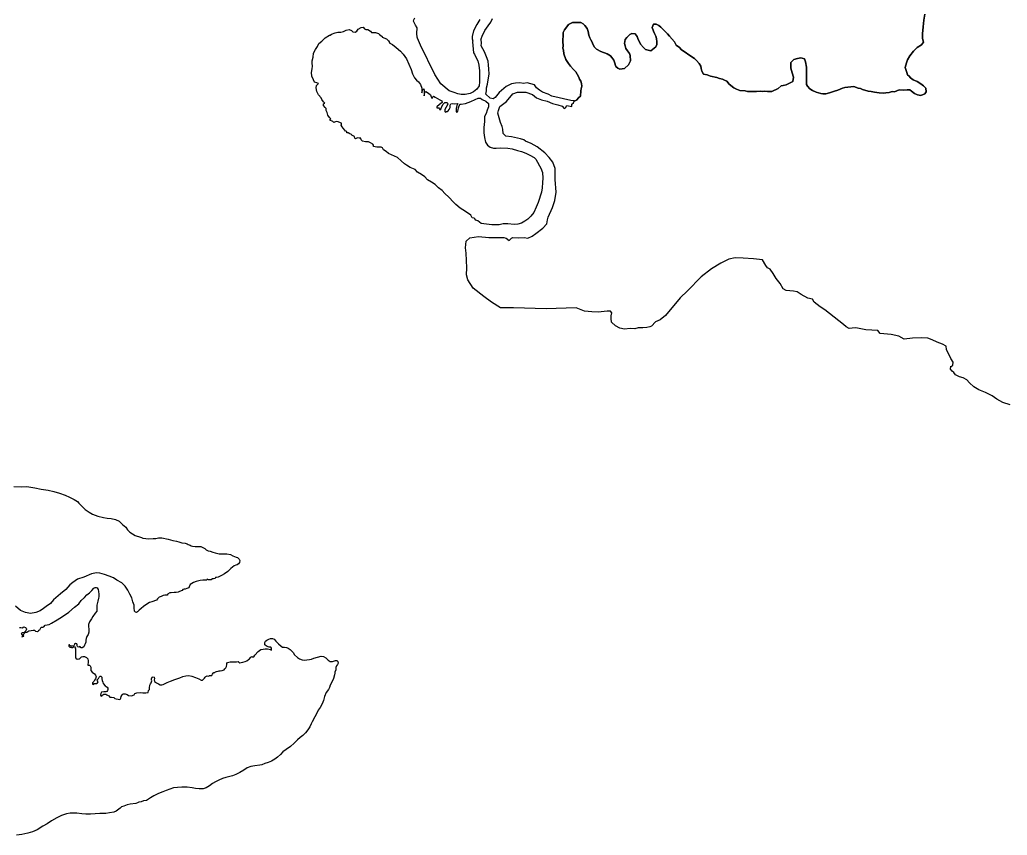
# Model space of a CAD drawing. Extents: x 283583 to 658922, y 889284 to 1241133.
# Drawn here: x 376217 to 388412, y 1114406 to 1124483 of the extents above; entities that cross this region are included whole.
import ezdxf

# ---------------------------------------------------------------- set-up
doc = ezdxf.new("R2010")
doc.units = 0
doc.header["$MEASUREMENT"] = 0
doc.layers.add('GUANACASTE', color=7, linetype='Continuous')
doc.layers.add('PUNTARENAS', color=7, linetype='Continuous')

msp = doc.modelspace()

# ---------------------------------------------------------------- linework, layer by layer
at = {"layer": 'GUANACASTE', "color": 241, "ltscale": 0.8}
for points in [[(387393, 1124553), (387381, 1124477), (387372, 1124397), (387366, 1124307), (387365, 1124252), (387376, 1124205), (387351, 1124173), (387301, 1124141), (387252, 1124095), (387209, 1124035), (387179, 1123989), (387166, 1123949), (387151, 1123893), (387171, 1123831), (387181, 1123804), (387200, 1123784), (387217, 1123765), (387250, 1123741), (387299, 1123718), (387345, 1123690), (387378, 1123668), (387408, 1123637), (387412, 1123593), (387396, 1123569), (387344, 1123548), (387303, 1123554), (387268, 1123571), (387230, 1123602), (387207, 1123616), (387174, 1123618), (387133, 1123611), (387077, 1123615), (387019, 1123591), (386990, 1123594), (386955, 1123583), (386914, 1123580), (386883, 1123576), (386831, 1123578), (386772, 1123588), (386732, 1123594), (386694, 1123601), (386624, 1123621), (386601, 1123632), (386571, 1123639), (386516, 1123658), (386444, 1123649), (386408, 1123646), (386379, 1123638), (386319, 1123613), (386277, 1123601), (386215, 1123580), (386171, 1123566), (386134, 1123567), (386109, 1123572), (386080, 1123578), (386050, 1123588), (386008, 1123607), (385974, 1123628), (385946, 1123661), (385934, 1123684), (385931, 1123719), (385931, 1123760), (385933, 1123787), (385933, 1123812), (385934, 1123851), (385932, 1123897), (385919, 1123963), (385906, 1124001), (385862, 1124010), (385820, 1124003), (385778, 1123993), (385741, 1123953), (385739, 1123910), (385740, 1123884), (385749, 1123854), (385757, 1123827), (385770, 1123772), (385764, 1123718), (385707, 1123689), (385680, 1123678), (385644, 1123672), (385619, 1123665), (385583, 1123633), (385506, 1123596), (385450, 1123594), (385418, 1123599), (385393, 1123597), (385363, 1123601), (385314, 1123597), (385282, 1123594), (385236, 1123598), (385202, 1123594), (385175, 1123603), (385110, 1123609), (385068, 1123624), (385035, 1123641), (384979, 1123687), (384947, 1123722), (384921, 1123736), (384894, 1123748), (384857, 1123757), (384824, 1123767), (384747, 1123786), (384706, 1123800), (384659, 1123810), (384638, 1123847), (384632, 1123880), (384627, 1123907), (384607, 1123943), (384573, 1123981), (384551, 1124002), (384503, 1124034), (384409, 1124100), (384387, 1124112), (384364, 1124138), (384324, 1124168), (384301, 1124209), (384242, 1124279), (384215, 1124307), (384184, 1124342), (384155, 1124372), (384135, 1124392), (384110, 1124411), (384077, 1124428), (384042, 1124428), (384026, 1124386), (384044, 1124343), (384056, 1124313), (384070, 1124279), (384080, 1124250), (384086, 1124211), (384083, 1124175), (384073, 1124146), (384009, 1124099), (383943, 1124115), (383918, 1124139), (383883, 1124180), (383850, 1124250), (383841, 1124275), (383816, 1124310), (383775, 1124313), (383750, 1124300), (383712, 1124262), (383693, 1124240), (383685, 1124189), (383692, 1124160), (383702, 1124127), (383723, 1124098), (383746, 1124064), (383754, 1124039), (383760, 1123977), (383733, 1123924), (383684, 1123881), (383626, 1123871), (383602, 1123884), (383580, 1123903), (383560, 1123957), (383554, 1123985), (383530, 1124016), (383512, 1124038), (383469, 1124061), (383392, 1124090), (383339, 1124121), (383314, 1124142), (383294, 1124182), (383284, 1124205), (383269, 1124236), (383257, 1124261), (383244, 1124293), (383238, 1124337), (383225, 1124375), (383194, 1124412), (383175, 1124431), (383144, 1124450), (383043, 1124450), (382992, 1124425), (382973, 1124394), (382942, 1124356), (382929, 1124324), (382929, 1124274), (382923, 1124243), (382924, 1124214), (382926, 1124160), (382925, 1124133), (382930, 1124106), (382935, 1124062), (382960, 1123992), (382992, 1123944), (383018, 1123910), (383055, 1123866), (383082, 1123839), (383100, 1123810), (383120, 1123772), (383130, 1123748), (383144, 1123725), (383153, 1123695), (383157, 1123660), (383151, 1123628), (383147, 1123603), (383141, 1123538), (383121, 1123523), (383094, 1123490), (383063, 1123478), (383062, 1123476), (383063, 1123480), (383023, 1123483), (382789, 1123540), (382744, 1123563), (382674, 1123586), (382637, 1123613), (382600, 1123640), (382574, 1123679), (382482, 1123704), (382436, 1123695), (382393, 1123704), (382338, 1123698), (382291, 1123691), (382222, 1123656), (382137, 1123582), (382089, 1123521), (382065, 1123506), (382024, 1123513), (381972, 1123563), (381981, 1123603), (381981, 1123643), (381992, 1123685), (382002, 1123741), (382013, 1123812), (382008, 1123876), (382005, 1123923), (382000, 1123971), (381981, 1124024), (381955, 1124085), (381913, 1124159), (381918, 1124193), (381915, 1124238), (381910, 1124238), (381915, 1124246), (381929, 1124278), (381960, 1124349), (382003, 1124407), (382035, 1124452), (382056, 1124500)], [(381897, 1124484), (381860, 1124423), (381820, 1124344), (381804, 1124275), (381804, 1124248), (381812, 1124217), (381808, 1124210), (381821, 1124075), (381833, 1124058), (381852, 1124011), (381873, 1123974), (381886, 1123923), (381894, 1123852), (381896, 1123772), (381896, 1123714), (381891, 1123667), (381860, 1123623), (381822, 1123593), (381777, 1123571), (381719, 1123558), (381666, 1123558), (381626, 1123566), (381581, 1123585), (381519, 1123603), (381417, 1123691), (381342, 1123808), (381165, 1124170), (381127, 1124254), (381126, 1124269), (381120, 1124314), (381126, 1124381), (381104, 1124415), (381080, 1124467), (381083, 1124481), (381094, 1124505)]]:
    msp.add_lwpolyline(points, dxfattribs=at)
at = {"layer": 'GUANACASTE', "color": 241}
msp.add_lwpolyline([(381837, 1122022), (381829, 1122031), (381805, 1122037), (381789, 1122066), (381720, 1122114), (381657, 1122156), (381601, 1122198), (381572, 1122227), (381517, 1122291), (381466, 1122336), (381435, 1122373), (381387, 1122405), (381345, 1122445), (381302, 1122474), (381253, 1122504), (381219, 1122541), (381179, 1122571), (381129, 1122600), (381100, 1122634), (381039, 1122658), (380994, 1122687), (380968, 1122703), (380928, 1122740), (380883, 1122780), (380844, 1122796), (380807, 1122812), (380770, 1122830), (380740, 1122854), (380709, 1122875), (380698, 1122899), (380680, 1122907), (380627, 1122910), (380587, 1122918), (380587, 1122934), (380579, 1122944), (380550, 1122963), (380524, 1122973), (380487, 1122973), (380449, 1122981), (380431, 1123000), (380428, 1123018), (380410, 1123018), (380389, 1123024), (380362, 1123011), (380354, 1123021), (380349, 1123040), (380336, 1123050), (380317, 1123056), (380312, 1123066), (380293, 1123074), (380272, 1123085), (380256, 1123087), (380254, 1123103), (380238, 1123106), (380231, 1123118), (380210, 1123144), (380197, 1123158), (380184, 1123179), (380192, 1123192), (380189, 1123205), (380157, 1123218), (380149, 1123221), (380123, 1123224), (380094, 1123213), (380081, 1123226), (380046, 1123242), (380057, 1123258), (380041, 1123274), (380022, 1123303), (380015, 1123338), (380001, 1123361), (380001, 1123385), (379988, 1123399), (379967, 1123422), (379967, 1123444), (379983, 1123451), (379967, 1123467), (379949, 1123496), (379937, 1123519), (379905, 1123553), (379884, 1123598), (379876, 1123641), (379881, 1123670), (379908, 1123694), (379884, 1123704), (379857, 1123712), (379844, 1123739), (379823, 1123786), (379821, 1123831), (379826, 1123876), (379831, 1123908), (379829, 1123945), (379826, 1123977), (379839, 1124022), (379845, 1124069), (379871, 1124117), (379895, 1124154), (379911, 1124188), (379948, 1124220), (379988, 1124260), (380043, 1124292), (380052, 1124293), (380066, 1124303), (380113, 1124322), (380145, 1124330), (380182, 1124330), (380214, 1124338), (380246, 1124354), (380283, 1124361), (380312, 1124351), (380330, 1124335), (380359, 1124330), (380378, 1124343), (380394, 1124367), (380431, 1124385), (380457, 1124390), (380473, 1124372), (380492, 1124361), (380516, 1124361), (380547, 1124343), (380561, 1124327), (380579, 1124324), (380611, 1124324), (380648, 1124313), (380661, 1124300), (380693, 1124274), (380694, 1124269), (380744, 1124246), (380771, 1124221), (380782, 1124202), (380784, 1124199), (380789, 1124195), (380820, 1124176), (380867, 1124139), (380918, 1124094), (380952, 1124057), (380992, 1124001), (381023, 1123935), (381050, 1123866), (381066, 1123813), (381092, 1123763), (381116, 1123736), (381140, 1123715), (381166, 1123681), (381182, 1123638), (381182, 1123580), (381195, 1123620), (381206, 1123630), (381211, 1123614), (381213, 1123543), (381221, 1123585), (381232, 1123598), (381266, 1123575), (381290, 1123553), (381298, 1123530), (381311, 1123511), (381317, 1123532), (381327, 1123540), (381348, 1123527), (381377, 1123508), (381404, 1123492), (381428, 1123479), (381433, 1123461), (381401, 1123437), (381369, 1123408), (381369, 1123395), (381391, 1123395), (381401, 1123381), (381404, 1123368), (381417, 1123379), (381428, 1123410), (381446, 1123439), (381467, 1123461), (381489, 1123461), (381499, 1123453), (381504, 1123439), (381465, 1123373), (381465, 1123350), (381473, 1123342), (381488, 1123347), (381496, 1123347), (381507, 1123357), (381518, 1123373), (381531, 1123400), (381533, 1123426), (381541, 1123445), (381555, 1123447), (381586, 1123445), (381626, 1123447), (381616, 1123421), (381608, 1123386), (381605, 1123349), (381613, 1123336), (381626, 1123352), (381629, 1123371), (381635, 1123396), (381651, 1123441), (381667, 1123441), (381723, 1123446), (381786, 1123472), (381839, 1123499), (381876, 1123512), (381905, 1123512), (381929, 1123496), (381974, 1123477), (382006, 1123446), (382006, 1123406), (381987, 1123366), (381977, 1123324), (381957, 1123288), (381954, 1123225), (381949, 1123153), (381949, 1123084), (381954, 1123026), (381967, 1122971), (381993, 1122931), (382028, 1122907), (382067, 1122896), (382099, 1122896), (382150, 1122899), (382245, 1122894), (382298, 1122886), (382364, 1122867), (382411, 1122854), (382467, 1122833), (382517, 1122811), (382570, 1122782), (382589, 1122761), (382610, 1122724), (382636, 1122679), (382652, 1122647), (382671, 1122594), (382678, 1122525), (382673, 1122472), (382670, 1122406), (382662, 1122353), (382620, 1122226), (382596, 1122168), (382564, 1122102), (382527, 1122057), (382493, 1122020), (382453, 1121994), (382411, 1121970), (382368, 1121957), (382321, 1121954), (382244, 1121960), (382186, 1121960), (382138, 1121949), (382048, 1121949), (381979, 1121957), (381913, 1121965), (381873, 1121997), (381850, 1122008)], close=True, dxfattribs=at)
at = {"layer": 'PUNTARENAS', "color": 241}
for points in [[(388446, 1119725), (388357, 1119755), (388283, 1119795), (388227, 1119834), (388145, 1119877), (388061, 1119909), (388000, 1119946), (387947, 1119998), (387913, 1120033), (387866, 1120060), (387823, 1120070), (387772, 1120094), (387754, 1120126), (387730, 1120142), (387712, 1120166), (387714, 1120203), (387715, 1120203), (387720, 1120197), (387741, 1120216), (387743, 1120251), (387716, 1120299), (387661, 1120408), (387659, 1120451), (387613, 1120476), (387546, 1120500), (387484, 1120528), (387431, 1120547), (387347, 1120552), (387241, 1120550), (387138, 1120534), (387074, 1120573), (386978, 1120593), (386842, 1120607), (386815, 1120641), (386667, 1120653), (386540, 1120677), (386495, 1120672), (386460, 1120667), (386423, 1120688), (386389, 1120717), (386159, 1120897), (386100, 1120935), (386029, 1120995), (386006, 1121030), (385950, 1121043), (385866, 1121086), (385818, 1121120), (385770, 1121127), (385680, 1121136), (385643, 1121157), (385606, 1121223), (385559, 1121284), (385522, 1121348), (385484, 1121400), (385450, 1121419), (385429, 1121446), (385389, 1121516), (385279, 1121530), (385150, 1121537), (385051, 1121539), (384974, 1121523), (384876, 1121476), (384760, 1121404), (384633, 1121306), (384461, 1121132), (384371, 1121046), (384190, 1120830), (384125, 1120773), (384069, 1120751), (384018, 1120696), (383997, 1120688), (383960, 1120680), (383912, 1120677), (383854, 1120677), (383814, 1120664), (383756, 1120667), (383687, 1120659), (383627, 1120670), (383572, 1120699), (383524, 1120747), (383521, 1120791), (383521, 1120823), (383529, 1120860), (383513, 1120881), (383469, 1120883), (383359, 1120868), (383280, 1120874), (383189, 1120883), (383087, 1120925), (382718, 1120911), (382315, 1120925), (382152, 1120925), (382042, 1120994), (381947, 1121062), (381817, 1121165), (381749, 1121267), (381733, 1121330), (381736, 1121417), (381730, 1121600), (381722, 1121664), (381729, 1121745), (381775, 1121788), (381884, 1121804), (382008, 1121790), (382119, 1121790), (382193, 1121793), (382223, 1121782), (382260, 1121756), (382289, 1121782), (382307, 1121793), (382381, 1121787), (382445, 1121793), (382492, 1121782), (382545, 1121808), (382588, 1121840), (382678, 1121908), (382725, 1121959), (382733, 1122010), (382741, 1122044), (382795, 1122161), (382826, 1122250), (382843, 1122352), (382829, 1122509), (382829, 1122645), (382800, 1122724), (382754, 1122782), (382700, 1122838), (382607, 1122912), (382533, 1122954), (382462, 1122981), (382441, 1122999), (382399, 1123012), (382290, 1123036), (382221, 1123044), (382187, 1123076), (382182, 1123129), (382174, 1123165), (382152, 1123211), (382137, 1123272), (382121, 1123328), (382127, 1123363), (382147, 1123411), (382229, 1123472), (382304, 1123568), (382365, 1123589), (382468, 1123587), (382550, 1123561), (382597, 1123518), (382659, 1123492), (382732, 1123475), (382796, 1123449), (382862, 1123430), (382917, 1123414), (382939, 1123385), (382957, 1123393), (382973, 1123425), (383034, 1123412), (383036, 1123441), (383055, 1123456), (383062, 1123476), (383063, 1123478), (383094, 1123490), (383121, 1123523), (383141, 1123538), (383147, 1123603), (383151, 1123628), (383157, 1123660), (383153, 1123695), (383144, 1123725), (383130, 1123748), (383120, 1123772), (383100, 1123810), (383082, 1123839), (383055, 1123866), (383018, 1123910), (382992, 1123944), (382960, 1123992), (382935, 1124062), (382930, 1124106), (382925, 1124133), (382926, 1124160), (382924, 1124214), (382923, 1124243), (382929, 1124274), (382929, 1124324), (382942, 1124356), (382973, 1124394), (382992, 1124425), (383043, 1124450), (383144, 1124450), (383175, 1124431), (383194, 1124412), (383225, 1124375), (383238, 1124337), (383244, 1124293), (383257, 1124261), (383269, 1124236), (383284, 1124205), (383294, 1124182), (383314, 1124142), (383339, 1124121), (383392, 1124090), (383469, 1124061), (383512, 1124038), (383530, 1124016), (383554, 1123985), (383560, 1123957), (383580, 1123903), (383602, 1123884), (383626, 1123871), (383684, 1123881), (383733, 1123924), (383760, 1123977), (383754, 1124039), (383746, 1124064), (383723, 1124098), (383702, 1124127), (383692, 1124160), (383685, 1124189), (383693, 1124240), (383712, 1124262), (383750, 1124300), (383775, 1124313), (383816, 1124310), (383841, 1124275), (383850, 1124250), (383883, 1124180), (383918, 1124139), (383943, 1124115), (384009, 1124099), (384073, 1124146), (384083, 1124175), (384086, 1124211), (384080, 1124250), (384070, 1124279), (384056, 1124313), (384044, 1124343), (384026, 1124386), (384042, 1124428), (384077, 1124428), (384110, 1124411), (384135, 1124392), (384155, 1124372), (384184, 1124342), (384215, 1124307), (384242, 1124279), (384301, 1124209), (384324, 1124168), (384364, 1124138), (384387, 1124112), (384409, 1124100), (384503, 1124034), (384551, 1124002), (384573, 1123981), (384607, 1123943), (384627, 1123907), (384632, 1123880), (384638, 1123847), (384659, 1123810), (384706, 1123800), (384747, 1123786), (384824, 1123767), (384857, 1123757), (384894, 1123748), (384921, 1123736), (384947, 1123722), (384979, 1123687), (385035, 1123641), (385068, 1123624), (385110, 1123609), (385175, 1123603), (385202, 1123594), (385236, 1123598), (385282, 1123594), (385314, 1123597), (385363, 1123601), (385393, 1123597), (385418, 1123599), (385450, 1123594), (385506, 1123596), (385583, 1123633), (385619, 1123665), (385644, 1123672), (385680, 1123678), (385707, 1123689), (385764, 1123718), (385770, 1123772), (385757, 1123827), (385749, 1123854), (385740, 1123884), (385739, 1123910), (385741, 1123953), (385778, 1123993), (385820, 1124003), (385862, 1124010), (385906, 1124001), (385919, 1123963), (385932, 1123897), (385934, 1123851), (385933, 1123812), (385933, 1123787), (385931, 1123760), (385931, 1123719), (385934, 1123684), (385946, 1123661), (385974, 1123628), (386008, 1123607), (386050, 1123588), (386080, 1123578), (386109, 1123572), (386134, 1123567), (386171, 1123566), (386215, 1123580), (386277, 1123601), (386319, 1123613), (386379, 1123638), (386408, 1123646), (386444, 1123649), (386516, 1123658), (386571, 1123639), (386601, 1123632), (386624, 1123621), (386694, 1123601), (386732, 1123594), (386772, 1123588), (386831, 1123578), (386883, 1123576), (386914, 1123580), (386955, 1123583), (386990, 1123594), (387019, 1123591), (387077, 1123615), (387133, 1123611), (387174, 1123618), (387207, 1123616), (387230, 1123602), (387268, 1123571), (387303, 1123554), (387344, 1123548), (387396, 1123569), (387412, 1123593), (387408, 1123637), (387378, 1123668), (387345, 1123690), (387299, 1123718), (387250, 1123741), (387217, 1123765), (387200, 1123784), (387181, 1123804), (387171, 1123831), (387151, 1123893), (387166, 1123949), (387179, 1123989), (387209, 1124035), (387252, 1124095), (387301, 1124141), (387351, 1124173), (387376, 1124205), (387365, 1124252), (387366, 1124307), (387372, 1124397), (387381, 1124477), (387393, 1124553)], [(376144, 1118715), (376242, 1118713), (376303, 1118715), (376403, 1118700), (376483, 1118683), (376568, 1118669), (376639, 1118654), (376709, 1118635), (376777, 1118609), (376833, 1118585), (376887, 1118556), (376929, 1118530), (376948, 1118510), (376983, 1118473), (377024, 1118432), (377075, 1118399), (377116, 1118373), (377181, 1118350), (377249, 1118334), (377298, 1118324), (377344, 1118319), (377399, 1118309), (377444, 1118289), (377485, 1118246), (377525, 1118213), (377549, 1118178), (377577, 1118152), (377642, 1118111), (377709, 1118091), (377720, 1118084), (377738, 1118077), (377810, 1118069), (377864, 1118071), (377896, 1118073), (377929, 1118080), (377970, 1118080), (378048, 1118065), (378109, 1118050), (378153, 1118041), (378183, 1118032), (378220, 1118021), (378261, 1118015), (378285, 1118009), (378298, 1117998), (378320, 1117989), (378333, 1117983), (378348, 1117980), (378383, 1117976), (378435, 1117972), (378453, 1117972), (378501, 1117948), (378518, 1117933), (378542, 1117922), (378570, 1117915), (378601, 1117902), (378631, 1117894), (378679, 1117884), (378722, 1117882), (378741, 1117882), (378775, 1117882), (378818, 1117875), (378849, 1117860), (378890, 1117843), (378905, 1117837), (378916, 1117828), (378927, 1117817), (378933, 1117799), (378929, 1117778), (378918, 1117758), (378901, 1117747), (378886, 1117745), (378866, 1117736), (378825, 1117702), (378786, 1117667), (378747, 1117636), (378710, 1117617), (378669, 1117595), (378647, 1117589), (378634, 1117589), (378629, 1117578), (378610, 1117575), (378597, 1117573), (378581, 1117562), (378547, 1117564), (378532, 1117569), (378529, 1117560), (378505, 1117556), (378479, 1117556), (378443, 1117554), (378395, 1117542), (378362, 1117529), (378323, 1117503), (378308, 1117476), (378304, 1117463), (378293, 1117461), (378280, 1117457), (378279, 1117454), (378260, 1117448), (378247, 1117448), (378232, 1117441), (378223, 1117431), (378191, 1117419), (378173, 1117411), (378149, 1117404), (378123, 1117404), (378088, 1117402), (378071, 1117402), (378041, 1117387), (378041, 1117382), (378040, 1117374), (378023, 1117371), (378010, 1117371), (377986, 1117369), (377978, 1117365), (377962, 1117358), (377939, 1117347), (377926, 1117335), (377917, 1117328), (377904, 1117310), (377849, 1117289), (377819, 1117282), (377786, 1117263), (377745, 1117232), (377715, 1117206), (377693, 1117187), (377669, 1117167), (377660, 1117157), (377645, 1117161), (377634, 1117174), (377630, 1117216), (377630, 1117250), (377612, 1117292), (377599, 1117340), (377576, 1117385), (377552, 1117435), (377517, 1117485), (377477, 1117524), (377417, 1117559), (377373, 1117587), (377319, 1117609), (377264, 1117626), (377206, 1117645), (377164, 1117648), (377104, 1117635), (377010, 1117595), (376930, 1117569), (376873, 1117530), (376836, 1117499), (376784, 1117443), (376721, 1117389), (376661, 1117338), (376635, 1117314), (376596, 1117270), (376543, 1117233), (376509, 1117209), (376469, 1117179), (376415, 1117157), (376348, 1117148), (376289, 1117157), (376226, 1117185), (376163, 1117235)], [(376212, 1116975), (376230, 1116975), (376247, 1116971), (376269, 1116982), (376286, 1116975), (376295, 1116964), (376300, 1116953), (376291, 1116932), (376269, 1116908), (376252, 1116908), (376237, 1116899), (376236, 1116890), (376248, 1116886), (376256, 1116884), (376247, 1116871), (376241, 1116855), (376252, 1116860), (376265, 1116868), (376263, 1116882), (376273, 1116897), (376289, 1116916), (376304, 1116916), (376315, 1116923), (376330, 1116933), (376356, 1116937), (376384, 1116939), (376400, 1116939), (376413, 1116928), (376434, 1116922), (376441, 1116922), (376447, 1116931), (376452, 1116942), (376465, 1116946), (376469, 1116954), (376476, 1116970), (376482, 1116976), (376500, 1116979), (376512, 1116983), (376530, 1117000), (376580, 1117011), (376610, 1117027), (376677, 1117069), (376745, 1117110), (376821, 1117163), (376893, 1117223), (376947, 1117267), (376977, 1117306), (377018, 1117343), (377047, 1117376), (377077, 1117402), (377105, 1117430), (377131, 1117458), (377149, 1117467), (377162, 1117467), (377173, 1117463), (377184, 1117443), (377188, 1117417), (377192, 1117384), (377192, 1117354), (377190, 1117335), (377179, 1117300), (377168, 1117248), (377169, 1117212), (377167, 1117177), (377149, 1117151), (377121, 1117110), (377101, 1117079), (377080, 1117042), (377067, 1117010), (377067, 1116985), (377069, 1116951), (377069, 1116914), (377062, 1116888), (377047, 1116860), (377036, 1116838), (377034, 1116818), (377032, 1116790), (377023, 1116770), (377017, 1116755), (377006, 1116736), (376989, 1116723), (376974, 1116723), (376967, 1116727), (376967, 1116735), (376954, 1116738), (376945, 1116731), (376934, 1116735), (376928, 1116738), (376926, 1116746), (376924, 1116759), (376923, 1116770), (376906, 1116775), (376899, 1116775), (376891, 1116772), (376891, 1116764), (376886, 1116746), (376863, 1116742), (376850, 1116744), (376837, 1116750), (376830, 1116759), (376821, 1116757), (376824, 1116742), (376836, 1116731), (376848, 1116731), (376854, 1116724), (376867, 1116724), (376882, 1116733), (376897, 1116735), (376904, 1116729), (376900, 1116720), (376904, 1116709), (376906, 1116687), (376904, 1116658), (376904, 1116632), (376906, 1116608), (376911, 1116593), (376926, 1116580), (376945, 1116587), (376954, 1116587), (376980, 1116610), (376997, 1116613), (377015, 1116613), (377041, 1116602), (377059, 1116585), (377061, 1116563), (377061, 1116541), (377058, 1116517), (377059, 1116506), (377076, 1116506), (377085, 1116498), (377093, 1116485), (377093, 1116467), (377096, 1116441), (377109, 1116420), (377141, 1116402), (377152, 1116385), (377159, 1116363), (377152, 1116339), (377141, 1116324), (377131, 1116307), (377115, 1116291), (377115, 1116272), (377126, 1116270), (377137, 1116280), (377152, 1116282), (377163, 1116281), (377178, 1116289), (377183, 1116302), (377176, 1116313), (377174, 1116326), (377180, 1116333), (377191, 1116343), (377196, 1116359), (377209, 1116370), (377220, 1116370), (377232, 1116361), (377232, 1116337), (377235, 1116320), (377243, 1116298), (377246, 1116280), (377272, 1116253), (377296, 1116234), (377306, 1116223), (377305, 1116206), (377302, 1116193), (377294, 1116184), (377278, 1116177), (377257, 1116177), (377228, 1116175), (377218, 1116158), (377215, 1116138), (377224, 1116125), (377233, 1116132), (377241, 1116142), (377257, 1116151), (377280, 1116151), (377294, 1116143), (377318, 1116129), (377331, 1116114), (377350, 1116114), (377378, 1116108), (377391, 1116095), (377407, 1116090), (377433, 1116086), (377454, 1116082), (377461, 1116091), (377463, 1116102), (377468, 1116119), (377480, 1116140), (377493, 1116153), (377517, 1116153), (377543, 1116146), (377559, 1116133), (377596, 1116129), (377628, 1116140), (377639, 1116157), (377661, 1116164), (377704, 1116170), (377737, 1116166), (377772, 1116164), (377802, 1116172), (377806, 1116194), (377817, 1116209), (377817, 1116229), (377822, 1116261), (377832, 1116277), (377841, 1116288), (377848, 1116314), (377843, 1116327), (377845, 1116340), (377850, 1116361), (377863, 1116364), (377876, 1116360), (377880, 1116342), (377876, 1116325), (377880, 1116307), (377904, 1116288), (377930, 1116277), (377950, 1116266), (377971, 1116266), (377989, 1116270), (378039, 1116292), (378080, 1116309), (378130, 1116330), (378193, 1116350), (378230, 1116367), (378267, 1116376), (378306, 1116380), (378343, 1116372), (378387, 1116355), (378428, 1116337), (378458, 1116324), (378473, 1116324), (378487, 1116333), (378497, 1116346), (378508, 1116359), (378515, 1116368), (378530, 1116374), (378552, 1116373), (378558, 1116382), (378587, 1116382), (378597, 1116395), (378606, 1116410), (378606, 1116415), (378612, 1116417), (378625, 1116417), (378632, 1116426), (378647, 1116428), (378667, 1116432), (378678, 1116436), (378693, 1116436), (378717, 1116441), (378743, 1116450), (378751, 1116463), (378762, 1116476), (378771, 1116491), (378776, 1116515), (378776, 1116528), (378784, 1116539), (378799, 1116545), (378815, 1116547), (378867, 1116547), (378895, 1116548), (378915, 1116554), (378921, 1116545), (378936, 1116537), (378951, 1116539), (378973, 1116543), (379001, 1116554), (379021, 1116561), (379040, 1116576), (379053, 1116587), (379069, 1116608), (379088, 1116613), (379097, 1116608), (379108, 1116611), (379121, 1116631), (379160, 1116675), (379193, 1116701), (379221, 1116705), (379247, 1116708), (379277, 1116708), (379312, 1116701), (379325, 1116692), (379325, 1116701), (379327, 1116718), (379316, 1116729), (379297, 1116732), (379264, 1116744), (379245, 1116758), (379242, 1116773), (379245, 1116788), (379253, 1116803), (379268, 1116816), (379292, 1116831), (379314, 1116836), (379336, 1116836), (379360, 1116827), (379381, 1116803), (379410, 1116771), (379445, 1116743), (379462, 1116730), (379486, 1116730), (379512, 1116727), (379525, 1116723), (379532, 1116718), (379556, 1116700), (379592, 1116666), (379610, 1116637), (379645, 1116603), (379673, 1116585), (379703, 1116575), (379734, 1116570), (379762, 1116572), (379793, 1116577), (379818, 1116581), (379849, 1116594), (379893, 1116605), (379938, 1116618), (379968, 1116614), (379997, 1116597), (380025, 1116571), (380051, 1116555), (380077, 1116555), (380093, 1116558), (380114, 1116564), (380134, 1116564), (380143, 1116555), (380147, 1116534), (380140, 1116518), (380129, 1116499), (380121, 1116477), (380119, 1116449), (380108, 1116421), (380108, 1116408), (380103, 1116387), (380091, 1116341), (380075, 1116304), (380052, 1116261), (380043, 1116230), (380028, 1116209), (380002, 1116170), (379982, 1116119), (379967, 1116071), (379952, 1116028), (379926, 1115985), (379902, 1115950), (379884, 1115916), (379861, 1115870), (379828, 1115809), (379815, 1115781), (379798, 1115746), (379776, 1115709), (379746, 1115673), (379713, 1115640), (379678, 1115612), (379648, 1115586), (379604, 1115542), (379559, 1115503), (379505, 1115466), (379465, 1115437), (379437, 1115406), (379398, 1115373), (379366, 1115345), (379324, 1115321), (379283, 1115304), (379242, 1115291), (379205, 1115277), (379183, 1115273), (379118, 1115262), (379070, 1115254), (379027, 1115238), (378985, 1115212), (378936, 1115181), (378886, 1115155), (378842, 1115140), (378794, 1115129), (378760, 1115119), (378721, 1115108), (378675, 1115087), (378634, 1115065), (378597, 1115045), (378560, 1115017), (378518, 1114993), (378482, 1114980), (378434, 1114978), (378388, 1114982), (378347, 1114991), (378284, 1114999), (378218, 1114999), (378166, 1114997), (378114, 1114992), (378069, 1114974), (378025, 1114961), (377982, 1114941), (377932, 1114922), (377873, 1114893), (377830, 1114867), (377782, 1114837), (377745, 1114830), (377715, 1114820), (377688, 1114815), (377671, 1114806), (377652, 1114798), (377582, 1114789), (377545, 1114780), (377502, 1114767), (377473, 1114756), (377456, 1114741), (377441, 1114729), (377408, 1114703), (377378, 1114692), (377326, 1114683), (377280, 1114675), (377204, 1114674), (377147, 1114670), (377089, 1114665), (377034, 1114665), (376984, 1114672), (376921, 1114680), (376841, 1114680), (376793, 1114669), (376734, 1114651), (376676, 1114621), (376608, 1114586), (376554, 1114547), (376500, 1114518), (376431, 1114475), (376376, 1114448), (376317, 1114431), (376242, 1114416), (376176, 1114406)]]:
    msp.add_lwpolyline(points, dxfattribs=at)

doc.saveas('drawing.dxf')
